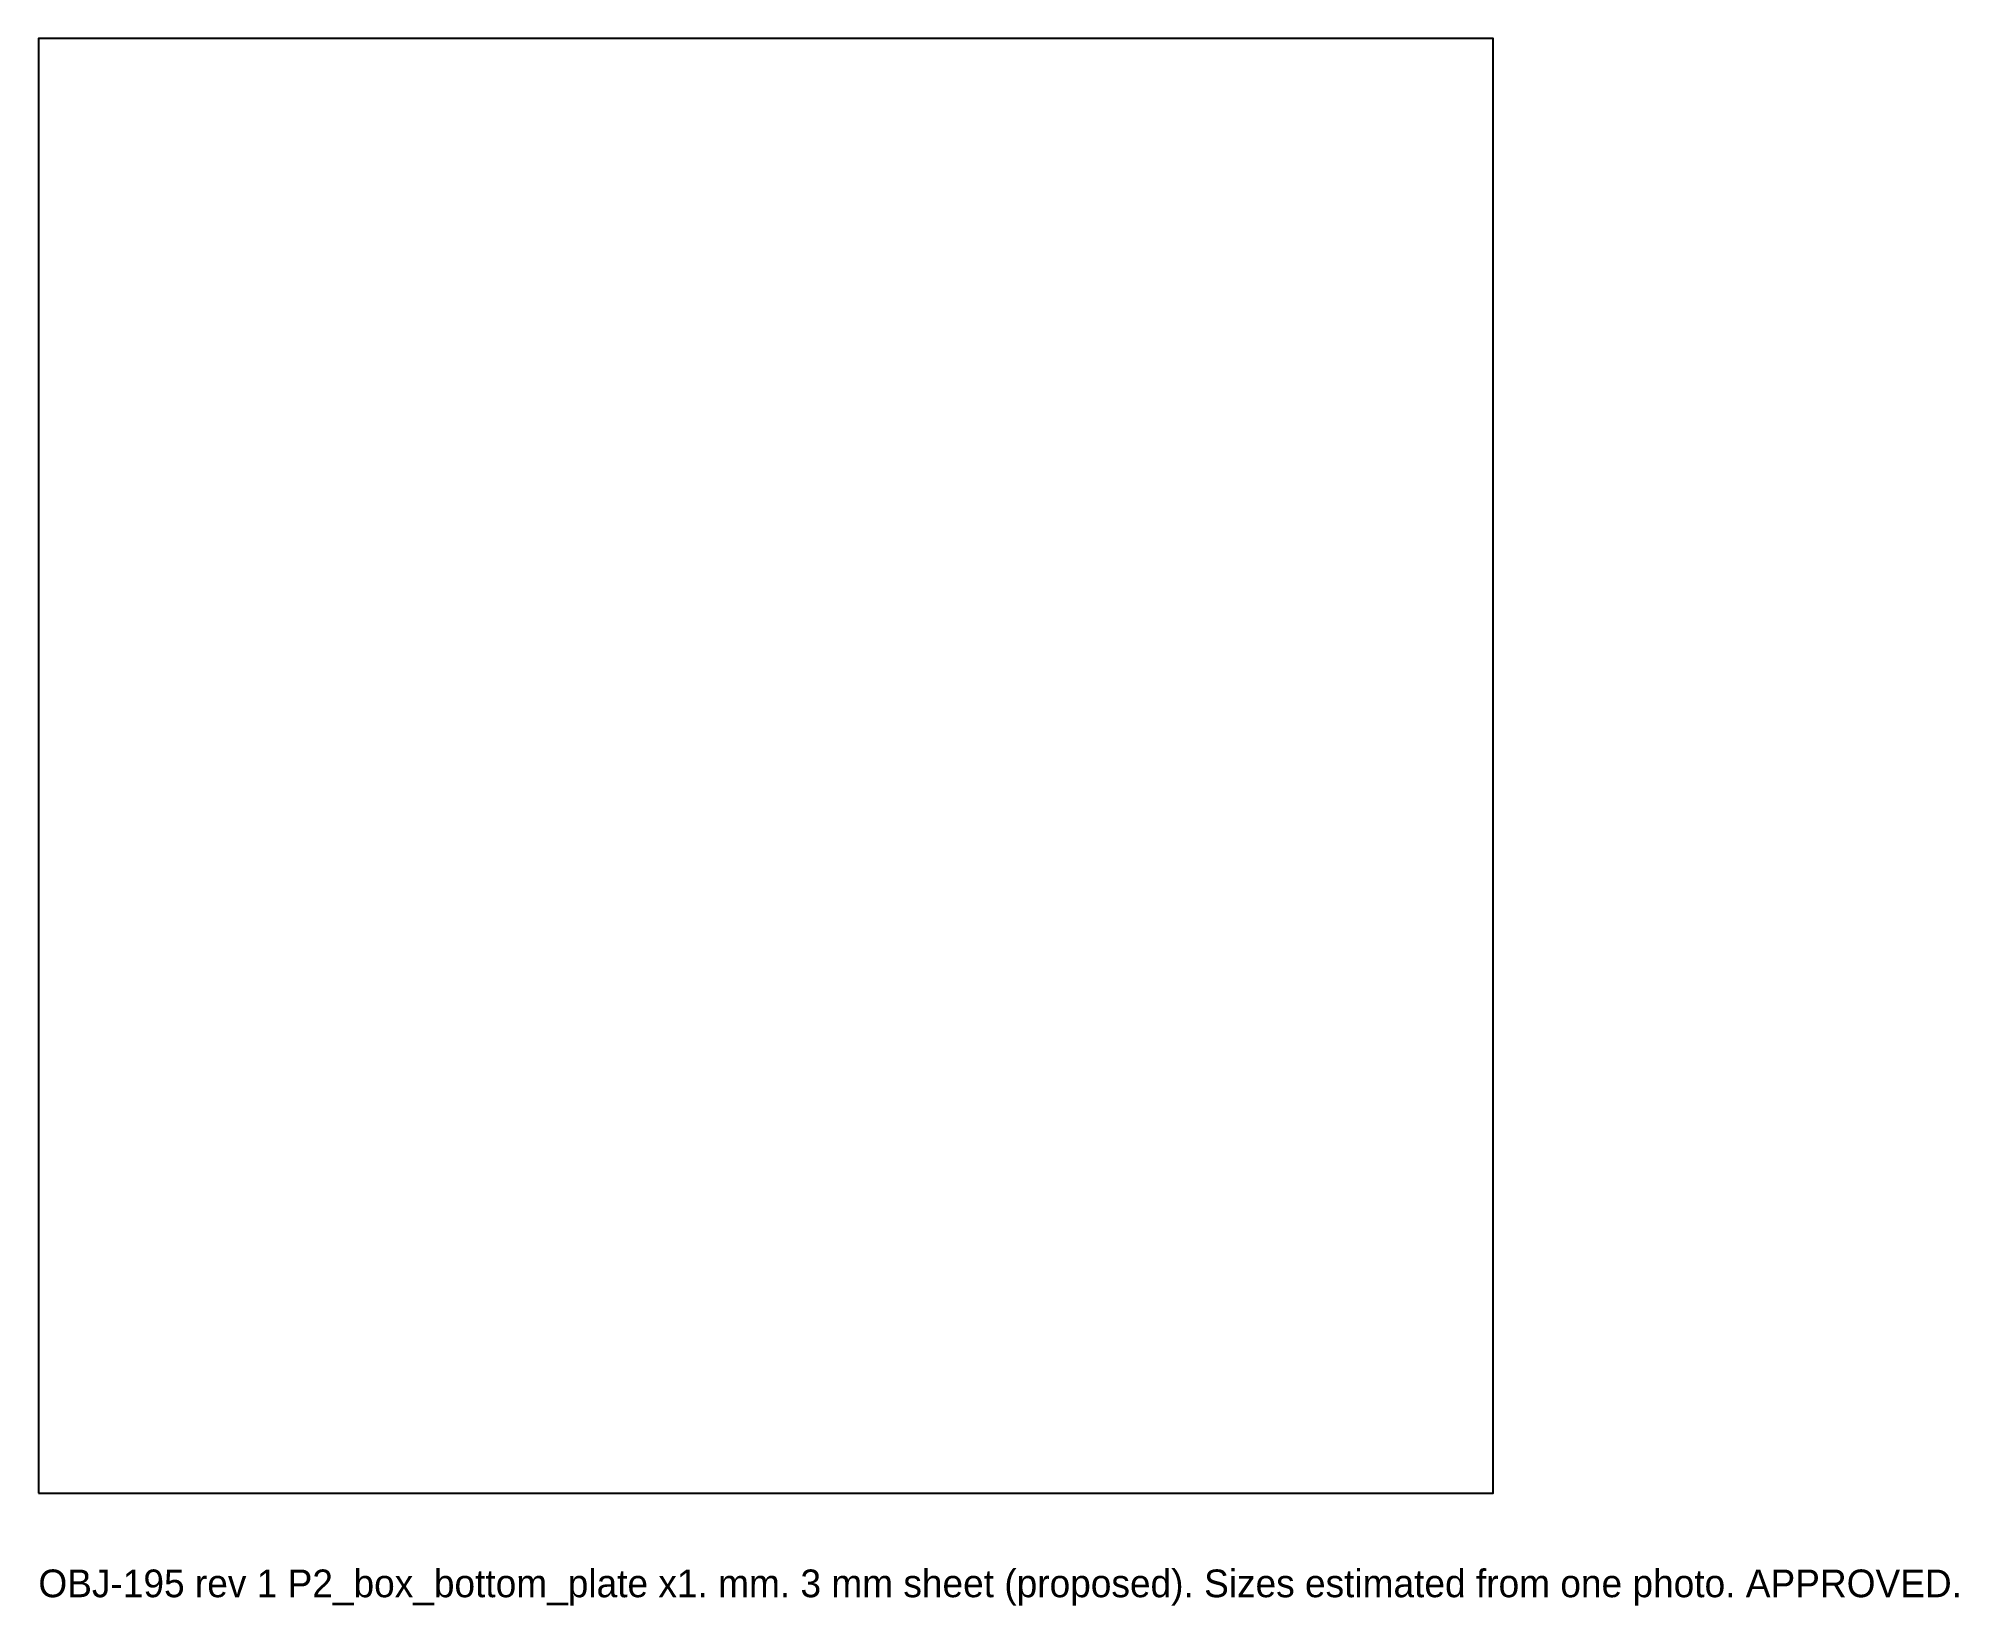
# Model space of a CAD drawing. Header units: millimetres. Extents: x 0 to 554, y -32 to 420.
import ezdxf

# ---------------------------------------------------------------- set-up
doc = ezdxf.new("R2010")
doc.units = ezdxf.units.MM
doc.layers.add('CUT', color=7, linetype='Continuous')
doc.layers.add('NOTE', color=8, linetype='Continuous')

msp = doc.modelspace()

# ---------------------------------------------------------------- linework, layer by layer
at = {"layer": 'CUT'}
msp.add_lwpolyline([(0, 0), (420, 0), (420, 420), (0, 420)], close=True, dxfattribs=at)

# ---------------------------------------------------------------- texts
at = {"layer": 'NOTE'}
msp.add_text('OBJ-195 rev 1 P2_box_bottom_plate x1. mm. 3 mm sheet (proposed). Sizes estimated from one photo. APPROVED.', height=8, dxfattribs=at).set_placement((0, -30))

doc.saveas('drawing.dxf')
